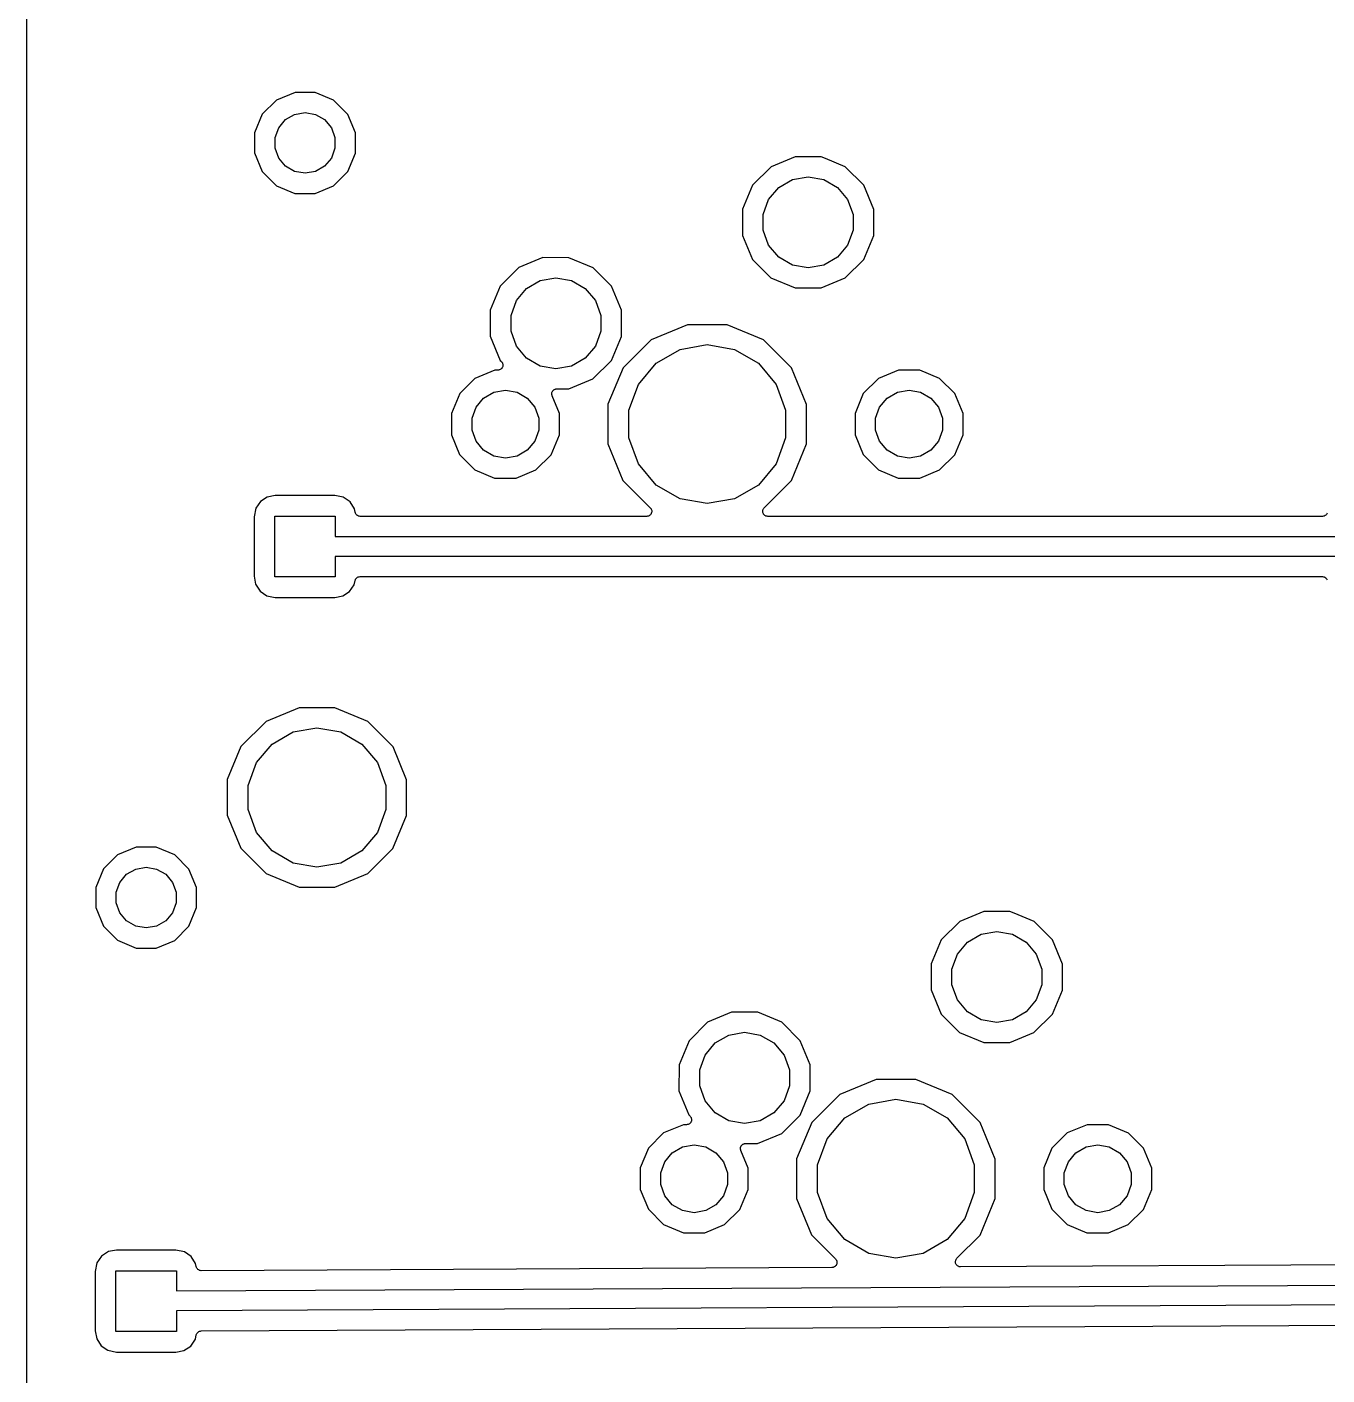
# Model space of a CAD drawing. Extents: x 30 to 169, y -146 to -30.
# Drawn here: x 30 to 62.73, y -121.94 to -88 of the extents above; entities that cross this region are included whole.
import ezdxf

# ---------------------------------------------------------------- set-up
doc = ezdxf.new("R2010")
doc.units = 0
doc.header["$MEASUREMENT"] = 0
doc.layers.add('BLACK', color=7, linetype='CONTINUOUS')

msp = doc.modelspace()

# ---------------------------------------------------------------- linework, layer by layer
at = {"layer": 'Black'}
for p, q in [((30, -91.1967), (30, -79.2943)), ((36.2815, -89.8427), (35.924, -90.1997)), ((36.7485, -89.6498), (36.2815, -89.8427)), ((37.2537, -89.6502), (36.7485, -89.6498)), ((37.7203, -89.844), (37.2537, -89.6502)), ((38.0773, -90.2015), (37.7203, -89.844)), ((35.924, -90.1997), (35.7302, -90.6663)), ((36.5083, -90.334), (36.7384, -90.2012)), ((36.7384, -90.2012), (37, -90.1551)), ((37, -90.1551), (37.2616, -90.2012)), ((37.2616, -90.2012), (37.4917, -90.334)), ((38.2702, -90.6685), (38.0773, -90.2015)), ((36.2467, -90.7872), (36.3376, -90.5375)), ((36.3376, -90.5375), (36.5083, -90.334)), ((37.4917, -90.334), (37.6624, -90.5375)), ((37.6624, -90.5375), (37.7533, -90.7872)), ((35.7302, -90.6663), (35.7298, -91.1715)), ((36.2467, -91.0528), (36.2467, -90.7872)), ((37.7533, -90.7872), (37.7533, -91.0528)), ((38.2698, -91.1737), (38.2702, -90.6685)), ((30, -93.2721), (30, -91.1967)), ((35.7298, -91.1715), (35.9227, -91.6385)), ((36.3376, -91.3025), (36.2467, -91.0528)), ((36.5083, -91.506), (36.3376, -91.3025)), ((37.6624, -91.3025), (37.4917, -91.506)), ((37.7533, -91.0528), (37.6624, -91.3025)), ((38.076, -91.6403), (38.2698, -91.1737)), ((49.338, -91.2687), (48.731, -91.5195)), ((49.9948, -91.2693), (49.338, -91.2687)), ((50.1024, -91.314), (49.9948, -91.2693)), ((35.9227, -91.6385), (36.2797, -91.996)), ((36.7384, -91.6388), (36.5083, -91.506)), ((37, -91.6849), (36.7384, -91.6388)), ((37.2616, -91.6388), (37, -91.6849)), ((37.4917, -91.506), (37.2616, -91.6388)), ((37.7185, -91.9973), (38.076, -91.6403)), ((48.731, -91.5195), (48.2662, -91.9836)), ((50.6014, -91.5212), (50.1024, -91.314)), ((51.0655, -91.986), (50.6014, -91.5212)), ((48.9275, -92.0411), (49.2726, -91.8418)), ((49.2726, -91.8418), (49.665, -91.7726)), ((49.665, -91.7726), (50.0574, -91.8418)), ((50.0574, -91.8418), (50.4025, -92.0411)), ((36.2797, -91.996), (36.7463, -92.1898)), ((36.7463, -92.1898), (37.2515, -92.1902)), ((37.2515, -92.1902), (37.7185, -91.9973)), ((48.2662, -91.9836), (48.0143, -92.5902)), ((48.6714, -92.3463), (48.9275, -92.0411)), ((50.4025, -92.0411), (50.6586, -92.3463)), ((51.3163, -92.593), (51.0655, -91.986)), ((48.0143, -92.5902), (48.0137, -93.247)), ((48.5351, -92.7208), (48.6714, -92.3463)), ((50.6586, -92.3463), (50.7949, -92.7208)), ((51.3157, -93.2498), (51.3163, -92.593)), ((48.5351, -93.1192), (48.5351, -92.7208)), ((50.7949, -92.7208), (50.7949, -93.1192)), ((30, -98.2943), (30, -93.2721)), ((48.0137, -93.247), (48.2645, -93.854)), ((48.6714, -93.4937), (48.5351, -93.1192)), ((50.7949, -93.1192), (50.6586, -93.4937)), ((51.0638, -93.8564), (51.3157, -93.2498)), ((48.9275, -93.7989), (48.6714, -93.4937)), ((50.6586, -93.4937), (50.4025, -93.7989)), ((42.988, -93.8087), (42.381, -94.0595)), ((43.6448, -93.8093), (42.988, -93.8087)), ((44.2514, -94.0612), (43.6448, -93.8093)), ((48.2645, -93.854), (48.7286, -94.3188)), ((49.2726, -93.9982), (48.9275, -93.7989)), ((49.665, -94.0674), (49.2726, -93.9982)), ((50.0574, -93.9982), (49.665, -94.0674)), ((50.4025, -93.7989), (50.0574, -93.9982)), ((50.599, -94.3205), (51.0638, -93.8564)), ((42.381, -94.0595), (41.9162, -94.5236)), ((42.9226, -94.3818), (43.315, -94.3126)), ((43.315, -94.3126), (43.7074, -94.3818)), ((44.7155, -94.526), (44.2514, -94.0612)), ((48.7286, -94.3188), (49.3352, -94.5707)), ((49.992, -94.5713), (50.599, -94.3205)), ((41.9162, -94.5236), (41.6643, -95.1302)), ((42.3214, -94.8863), (42.5775, -94.5811)), ((42.5775, -94.5811), (42.9226, -94.3818)), ((43.7074, -94.3818), (44.0525, -94.5811)), ((44.0525, -94.5811), (44.3086, -94.8863)), ((44.9663, -95.133), (44.7155, -94.526)), ((49.3352, -94.5707), (49.992, -94.5713)), ((42.1851, -95.2608), (42.3214, -94.8863)), ((44.3086, -94.8863), (44.4449, -95.2608)), ((41.6643, -95.1302), (41.6637, -95.787)), ((42.1851, -95.6592), (42.1851, -95.2608)), ((44.4449, -95.2608), (44.4449, -95.6592)), ((44.9657, -95.7898), (44.9663, -95.133)), ((42.3214, -96.0337), (42.1851, -95.6592)), ((44.4449, -95.6592), (44.3086, -96.0337)), ((46.6295, -95.4977), (45.7096, -95.8778)), ((47.6248, -95.4985), (46.6295, -95.4977)), ((48.5441, -95.8802), (47.6248, -95.4985)), ((41.6637, -95.787), (41.9145, -96.394)), ((42.5775, -96.3389), (42.3214, -96.0337)), ((44.3086, -96.0337), (44.0525, -96.3389)), ((44.7138, -96.3964), (44.9657, -95.7898)), ((45.7096, -95.8778), (45.0052, -96.5809)), ((46.4404, -96.1192), (47.125, -95.9985)), ((47.125, -95.9985), (47.8096, -96.1192)), ((49.2472, -96.5846), (48.5441, -95.8802)), ((41.9145, -96.394), (41.9447, -96.4242)), ((42.9226, -96.5382), (42.5775, -96.3389)), ((44.0525, -96.3389), (43.7074, -96.5382)), ((45.8384, -96.4667), (46.4404, -96.1192)), ((47.8096, -96.1192), (48.4115, -96.4667)), ((41.7759, -96.6409), (41.2763, -96.8473)), ((41.8547, -96.6409), (41.7759, -96.6409)), ((41.8711, -96.6381), (41.8547, -96.6409)), ((41.8876, -96.6366), (41.8711, -96.6381)), ((41.8926, -96.6343), (41.8876, -96.6366)), ((41.8981, -96.6333), (41.8926, -96.6343)), ((41.9125, -96.625), (41.8981, -96.6333)), ((41.9276, -96.618), (41.9125, -96.625)), ((41.9315, -96.6141), (41.9276, -96.618)), ((41.9364, -96.6113), (41.9315, -96.6141)), ((41.947, -96.5986), (41.9364, -96.6113)), ((41.9447, -96.4242), (41.9542, -96.4378)), ((41.9588, -96.5869), (41.947, -96.5986)), ((41.9542, -96.4378), (41.9649, -96.4505)), ((41.9611, -96.5818), (41.9588, -96.5869)), ((41.9647, -96.5775), (41.9611, -96.5818)), ((41.9704, -96.5619), (41.9647, -96.5775)), ((41.9649, -96.4505), (41.9668, -96.4558)), ((41.9668, -96.4558), (41.97, -96.4604)), ((41.97, -96.4604), (41.9742, -96.4764)), ((41.9775, -96.5469), (41.9704, -96.5619)), ((41.9742, -96.4764), (41.9799, -96.492)), ((41.9779, -96.5413), (41.9775, -96.5469)), ((41.9799, -96.5361), (41.9779, -96.5413)), ((41.9799, -96.492), (41.9799, -96.4976)), ((41.9799, -96.4976), (41.9813, -96.503)), ((41.9813, -96.503), (41.9799, -96.5195)), ((41.9799, -96.5195), (41.9799, -96.5361)), ((43.315, -96.6074), (42.9226, -96.5382)), ((43.7074, -96.5382), (43.315, -96.6074)), ((44.249, -96.8605), (44.7138, -96.3964)), ((45.0052, -96.5809), (44.6235, -97.5002)), ((45.3916, -96.9992), (45.8384, -96.4667)), ((48.4115, -96.4667), (48.8584, -96.9992)), ((49.6273, -97.5045), (49.2472, -96.5846)), ((51.9359, -96.6409), (51.4363, -96.8473)), ((52.4765, -96.6413), (51.9359, -96.6409)), ((52.9758, -96.8487), (52.4765, -96.6413)), ((41.2763, -96.8473), (40.8937, -97.2292)), ((43.642, -97.1113), (44.249, -96.8605)), ((45.1539, -97.6524), (45.3916, -96.9992)), ((48.8584, -96.9992), (49.0961, -97.6524)), ((51.4363, -96.8473), (51.0537, -97.2292)), ((53.3577, -97.2313), (52.9758, -96.8487)), ((40.8937, -97.2292), (40.6863, -97.7285)), ((41.3053, -97.5729), (41.496, -97.3457)), ((41.496, -97.3457), (41.7529, -97.1974)), ((41.7529, -97.1974), (42.045, -97.1458)), ((42.045, -97.1458), (42.3371, -97.1974)), ((42.3371, -97.1974), (42.594, -97.3457)), ((42.594, -97.3457), (42.7847, -97.5729)), ((43.211, -97.2434), (43.2128, -97.2297)), ((43.2128, -97.2516), (43.211, -97.2434)), ((43.2128, -97.2297), (43.2129, -97.2159)), ((43.2128, -97.26), (43.2128, -97.2516)), ((43.2175, -97.273), (43.2128, -97.26)), ((43.2129, -97.2159), (43.2157, -97.208)), ((43.2157, -97.208), (43.2168, -97.1997)), ((43.2168, -97.1997), (43.2232, -97.1874)), ((43.2205, -97.2865), (43.2175, -97.273)), ((43.4041, -97.7309), (43.2205, -97.2865)), ((43.2232, -97.1874), (43.228, -97.1744)), ((43.228, -97.1744), (43.2334, -97.168)), ((43.2334, -97.168), (43.2372, -97.1606)), ((43.2372, -97.1606), (43.2474, -97.1513)), ((43.2474, -97.1513), (43.2564, -97.1407)), ((43.2564, -97.1407), (43.2636, -97.1365)), ((43.2636, -97.1365), (43.2698, -97.1308)), ((43.2698, -97.1308), (43.2826, -97.1256)), ((43.2826, -97.1256), (43.2946, -97.1186)), ((43.2946, -97.1186), (43.3028, -97.1172)), ((43.3028, -97.1172), (43.3105, -97.114)), ((43.3105, -97.114), (43.3244, -97.1134)), ((43.3244, -97.1134), (43.338, -97.111)), ((43.338, -97.111), (43.642, -97.1113)), ((51.0537, -97.2292), (50.8463, -97.7285)), ((51.4653, -97.5729), (51.656, -97.3457)), ((51.656, -97.3457), (51.9129, -97.1974)), ((51.9129, -97.1974), (52.205, -97.1458)), ((52.205, -97.1458), (52.4971, -97.1974)), ((52.4971, -97.1974), (52.754, -97.3457)), ((52.754, -97.3457), (52.9447, -97.5729)), ((53.5641, -97.7309), (53.3577, -97.2313)), ((40.6863, -97.7285), (40.6859, -98.2691)), ((41.2038, -97.8517), (41.3053, -97.5729)), ((42.7847, -97.5729), (42.8862, -97.8517)), ((43.4037, -98.2715), (43.4041, -97.7309)), ((44.6235, -97.5002), (44.6227, -98.4955)), ((45.1539, -98.3476), (45.1539, -97.6524)), ((49.0961, -97.6524), (49.0961, -98.3476)), ((49.6266, -98.2942), (49.6273, -97.5045)), ((50.8463, -97.7285), (50.8459, -98.2691)), ((51.3638, -97.8517), (51.4653, -97.5729)), ((52.9447, -97.5729), (53.0462, -97.8517)), ((53.5637, -98.2715), (53.5641, -97.7309)), ((41.2038, -98.1483), (41.2038, -97.8517)), ((42.8862, -97.8517), (42.8862, -98.1483)), ((51.3638, -98.1483), (51.3638, -97.8517)), ((53.0462, -97.8517), (53.0462, -98.1483)), ((30, -107.872), (30, -98.2943)), ((40.6859, -98.2691), (40.8923, -98.7687)), ((41.3053, -98.4271), (41.2038, -98.1483)), ((41.496, -98.6543), (41.3053, -98.4271)), ((42.7847, -98.4271), (42.594, -98.6543)), ((42.8862, -98.1483), (42.7847, -98.4271)), ((43.1963, -98.7708), (43.4037, -98.2715)), ((45.3916, -99.0008), (45.1539, -98.3476)), ((49.0961, -98.3476), (48.8584, -99.0008)), ((49.6265, -98.4998), (49.6266, -98.2942)), ((49.6266, -98.2942), (49.6266, -98.2942)), ((50.8459, -98.2691), (51.0523, -98.7687)), ((51.4653, -98.4271), (51.3638, -98.1483)), ((51.656, -98.6543), (51.4653, -98.4271)), ((52.9447, -98.4271), (52.754, -98.6543)), ((53.0462, -98.1483), (52.9447, -98.4271)), ((53.3563, -98.7708), (53.5637, -98.2715)), ((40.8923, -98.7687), (41.2742, -99.1513)), ((41.7529, -98.8026), (41.496, -98.6543)), ((42.594, -98.6543), (42.3371, -98.8026)), ((42.8137, -99.1527), (43.1963, -98.7708)), ((44.6227, -98.4955), (45.0028, -99.4154)), ((49.2448, -99.4191), (49.6265, -98.4998)), ((51.0523, -98.7687), (51.4342, -99.1513)), ((51.9129, -98.8026), (51.656, -98.6543)), ((52.754, -98.6543), (52.4971, -98.8026)), ((52.9737, -99.1527), (53.3563, -98.7708)), ((42.045, -98.8541), (41.7529, -98.8026)), ((42.3371, -98.8026), (42.045, -98.8541)), ((45.8384, -99.5332), (45.3916, -99.0008)), ((48.8584, -99.0008), (48.4115, -99.5332)), ((52.205, -98.8541), (51.9129, -98.8026)), ((52.4971, -98.8026), (52.205, -98.8541)), ((41.2742, -99.1513), (41.7735, -99.3587)), ((41.7735, -99.3587), (42.3141, -99.3591)), ((42.3141, -99.3591), (42.8137, -99.1527)), ((45.0028, -99.4154), (45.6915, -100.105)), ((48.5575, -100.105), (49.2448, -99.4191)), ((51.4342, -99.1513), (51.9335, -99.3587)), ((51.9335, -99.3587), (52.4741, -99.3591)), ((52.4741, -99.3591), (52.9737, -99.1527)), ((46.4404, -99.8808), (45.8384, -99.5332)), ((48.4115, -99.5332), (47.8096, -99.8808)), ((35.7609, -100.117), (35.7176, -100.331)), ((35.8769, -99.9468), (35.7609, -100.117)), ((36.0505, -99.8351), (35.8769, -99.9468)), ((36.2498, -99.7976), (36.0505, -99.8351)), ((37.7493, -99.7976), (36.2498, -99.7976)), ((37.9635, -99.8409), (37.7493, -99.7976)), ((38.1332, -99.9569), (37.9635, -99.8409)), ((38.2449, -100.131), (38.1332, -99.9569)), ((45.6915, -100.105), (45.7009, -100.119)), ((45.7009, -100.119), (45.7116, -100.131)), ((47.125, -100.002), (46.4404, -99.8808)), ((47.8096, -99.8808), (47.125, -100.002)), ((48.5373, -100.131), (48.548, -100.119)), ((48.548, -100.119), (48.5575, -100.105)), ((35.7176, -100.331), (35.7176, -101.83)), ((36.238, -101.842), (36.238, -100.318)), ((36.238, -100.318), (37.762, -100.318)), ((37.762, -100.318), (37.762, -100.83)), ((38.2615, -100.218), (38.2449, -100.131)), ((38.269, -100.238), (38.2615, -100.218)), ((38.2763, -100.258), (38.269, -100.238)), ((38.2768, -100.259), (38.2763, -100.258)), ((38.277, -100.26), (38.2768, -100.259)), ((38.291, -100.276), (38.277, -100.26)), ((38.3047, -100.292), (38.291, -100.276)), ((38.3053, -100.293), (38.3047, -100.292)), ((38.3058, -100.293), (38.3053, -100.293)), ((38.3243, -100.304), (38.3058, -100.293)), ((38.3429, -100.314), (38.3243, -100.304)), ((38.3436, -100.314), (38.3429, -100.314)), ((38.3442, -100.315), (38.3436, -100.314)), ((38.3653, -100.318), (38.3442, -100.315)), ((38.3863, -100.322), (38.3653, -100.318)), ((45.6016, -100.322), (38.3863, -100.322)), ((45.6179, -100.319), (45.6016, -100.322)), ((45.6343, -100.318), (45.6179, -100.319)), ((45.6395, -100.315), (45.6343, -100.318)), ((45.645, -100.314), (45.6395, -100.315)), ((45.6593, -100.306), (45.645, -100.314)), ((45.6743, -100.299), (45.6593, -100.306)), ((45.6783, -100.295), (45.6743, -100.299)), ((45.6832, -100.292), (45.6783, -100.295)), ((45.6938, -100.28), (45.6832, -100.292)), ((45.7056, -100.268), (45.6938, -100.28)), ((45.7079, -100.263), (45.7056, -100.268)), ((45.7116, -100.258), (45.7079, -100.263)), ((45.7116, -100.131), (45.7135, -100.137)), ((45.7172, -100.243), (45.7116, -100.258)), ((45.7135, -100.137), (45.7167, -100.141)), ((45.7167, -100.141), (45.721, -100.157)), ((45.7242, -100.228), (45.7172, -100.243)), ((45.721, -100.157), (45.7267, -100.173)), ((45.7247, -100.222), (45.7242, -100.228)), ((45.7267, -100.217), (45.7247, -100.222)), ((45.7267, -100.173), (45.7267, -100.179)), ((45.7267, -100.179), (45.7281, -100.184)), ((45.7281, -100.184), (45.7267, -100.201)), ((45.7267, -100.201), (45.7267, -100.217)), ((48.5207, -100.184), (48.5222, -100.178)), ((48.5222, -100.2), (48.5207, -100.184)), ((48.5222, -100.173), (48.5279, -100.157)), ((48.5222, -100.178), (48.5222, -100.173)), ((48.5222, -100.217), (48.5222, -100.2)), ((48.5241, -100.222), (48.5222, -100.217)), ((48.5245, -100.228), (48.5241, -100.222)), ((48.5316, -100.243), (48.5245, -100.228)), ((48.5279, -100.157), (48.5322, -100.141)), ((48.5373, -100.258), (48.5316, -100.243)), ((48.5322, -100.141), (48.5354, -100.137)), ((48.5354, -100.137), (48.5373, -100.131)), ((48.5408, -100.263), (48.5373, -100.258)), ((48.5431, -100.268), (48.5408, -100.263)), ((48.5549, -100.28), (48.5431, -100.268)), ((48.5656, -100.292), (48.5549, -100.28)), ((48.5704, -100.295), (48.5656, -100.292)), ((48.5743, -100.299), (48.5704, -100.295)), ((48.5894, -100.306), (48.5743, -100.299)), ((48.6038, -100.314), (48.5894, -100.306)), ((48.6093, -100.315), (48.6038, -100.314)), ((48.6143, -100.318), (48.6093, -100.315)), ((48.6308, -100.319), (48.6143, -100.318)), ((48.6472, -100.322), (48.6308, -100.319)), ((62.6155, -100.322), (48.6472, -100.322)), ((62.6356, -100.318), (62.6155, -100.322)), ((62.6559, -100.315), (62.6356, -100.318)), ((62.6573, -100.315), (62.6559, -100.315)), ((62.6589, -100.314), (62.6573, -100.315)), ((62.6767, -100.304), (62.6589, -100.314)), ((62.6946, -100.294), (62.6767, -100.304)), ((62.6957, -100.293), (62.6946, -100.294)), ((62.6971, -100.292), (62.6957, -100.293)), ((62.7103, -100.277), (62.6971, -100.292)), ((62.7238, -100.261), (62.7103, -100.277)), ((62.7244, -100.26), (62.7238, -100.261)), ((62.7255, -100.258), (62.7244, -100.26)), ((62.7325, -100.239), (62.7255, -100.258)), ((37.762, -100.83), (63.238, -100.83)), ((63.238, -101.33), (37.762, -101.33)), ((37.762, -101.33), (37.762, -101.842)), ((35.7176, -101.83), (35.7551, -102.029)), ((35.7551, -102.029), (35.8668, -102.203)), ((37.762, -101.842), (36.238, -101.842)), ((38.1231, -102.213), (38.2391, -102.043)), ((38.2391, -102.043), (38.2601, -101.94)), ((38.2601, -101.94), (38.2675, -101.921)), ((38.2675, -101.921), (38.2745, -101.901)), ((38.2745, -101.901), (38.2756, -101.9)), ((38.2756, -101.9), (38.2762, -101.899)), ((38.2762, -101.899), (38.2897, -101.883)), ((38.2897, -101.883), (38.3029, -101.868)), ((38.3029, -101.868), (38.3043, -101.867)), ((38.3043, -101.867), (38.3054, -101.866)), ((38.3054, -101.866), (38.3233, -101.856)), ((38.3233, -101.856), (38.3411, -101.846)), ((38.3411, -101.846), (38.3427, -101.845)), ((38.3427, -101.845), (38.3441, -101.845)), ((38.3441, -101.845), (38.3644, -101.842)), ((38.3644, -101.842), (38.3845, -101.838)), ((38.3845, -101.838), (62.6137, -101.838)), ((62.6137, -101.838), (62.6347, -101.842)), ((62.6347, -101.842), (62.6558, -101.845)), ((62.6558, -101.845), (62.6564, -101.846)), ((62.6564, -101.846), (62.6571, -101.846)), ((62.6571, -101.846), (62.6756, -101.856)), ((62.6756, -101.856), (62.6942, -101.867)), ((62.6942, -101.867), (62.6947, -101.867)), ((62.6947, -101.867), (62.6953, -101.868)), ((62.6953, -101.868), (62.7091, -101.884)), ((62.7091, -101.884), (62.723, -101.9)), ((62.723, -101.9), (62.7232, -101.901)), ((62.7232, -101.901), (62.7237, -101.901)), ((62.7237, -101.901), (62.731, -101.922)), ((35.8668, -102.203), (36.0365, -102.319)), ((36.0365, -102.319), (36.2507, -102.362)), ((36.2507, -102.362), (37.7502, -102.362)), ((37.7502, -102.362), (37.9495, -102.325)), ((37.9495, -102.325), (38.1231, -102.213)), ((36.8528, -105.142), (36.0226, -105.485)), ((37.7511, -105.142), (36.8528, -105.142)), ((38.5807, -105.487), (37.7511, -105.142)), ((36.0226, -105.485), (35.3869, -106.119)), ((39.2154, -106.123), (38.5807, -105.487)), ((36.1708, -106.054), (36.6992, -105.749)), ((36.6992, -105.749), (37.3, -105.643)), ((37.3, -105.643), (37.9008, -105.749)), ((37.9008, -105.749), (38.4292, -106.054)), ((35.3869, -106.119), (35.0424, -106.949)), ((35.7787, -106.522), (36.1708, -106.054)), ((38.4292, -106.054), (38.8213, -106.522)), ((39.5584, -106.953), (39.2154, -106.123)), ((35.57, -107.095), (35.7787, -106.522)), ((38.8213, -106.522), (39.03, -107.095)), ((35.0424, -106.949), (35.0416, -107.847)), ((35.57, -107.705), (35.57, -107.095)), ((39.03, -107.095), (39.03, -107.705)), ((39.5576, -107.851), (39.5584, -106.953)), ((30, -110.197), (30, -107.872)), ((35.0416, -107.847), (35.3846, -108.677)), ((35.7787, -108.278), (35.57, -107.705)), ((39.03, -107.705), (38.8213, -108.278)), ((39.2131, -108.681), (39.5576, -107.851)), ((36.1708, -108.746), (35.7787, -108.278)), ((38.8213, -108.278), (38.4292, -108.746)), ((32.2815, -108.843), (31.924, -109.2)), ((32.7485, -108.65), (32.2815, -108.843)), ((33.2537, -108.65), (32.7485, -108.65)), ((33.7203, -108.844), (33.2537, -108.65)), ((34.0773, -109.202), (33.7203, -108.844)), ((35.3846, -108.677), (36.0193, -109.313)), ((36.6992, -109.051), (36.1708, -108.746)), ((38.4292, -108.746), (37.9008, -109.051)), ((38.5774, -109.315), (39.2131, -108.681)), ((31.924, -109.2), (31.7302, -109.666)), ((32.5083, -109.334), (32.7384, -109.201)), ((32.7384, -109.201), (33, -109.155)), ((33, -109.155), (33.2616, -109.201)), ((33.2616, -109.201), (33.4917, -109.334)), ((34.2702, -109.668), (34.0773, -109.202)), ((37.3, -109.157), (36.6992, -109.051)), ((37.9008, -109.051), (37.3, -109.157)), ((32.2467, -109.787), (32.3376, -109.538)), ((32.3376, -109.538), (32.5083, -109.334)), ((33.4917, -109.334), (33.6624, -109.538)), ((33.6624, -109.538), (33.7533, -109.787)), ((36.0193, -109.313), (36.8489, -109.658)), ((37.7472, -109.658), (38.5774, -109.315)), ((31.7302, -109.666), (31.7298, -110.172)), ((32.2467, -110.053), (32.2467, -109.787)), ((33.7533, -109.787), (33.7533, -110.053)), ((34.2698, -110.174), (34.2702, -109.668)), ((36.8489, -109.658), (37.7472, -109.658)), ((30, -112.272), (30, -110.197)), ((31.7298, -110.172), (31.9227, -110.638)), ((32.3376, -110.302), (32.2467, -110.053)), ((32.5083, -110.506), (32.3376, -110.302)), ((33.6624, -110.302), (33.4917, -110.506)), ((33.7533, -110.053), (33.6624, -110.302)), ((34.076, -110.64), (34.2698, -110.174)), ((54.088, -110.269), (53.481, -110.52)), ((54.7448, -110.269), (54.088, -110.269)), ((54.8524, -110.314), (54.7448, -110.269)), ((31.9227, -110.638), (32.2797, -110.996)), ((32.7384, -110.639), (32.5083, -110.506)), ((33, -110.685), (32.7384, -110.639)), ((33.2616, -110.639), (33, -110.685)), ((33.4917, -110.506), (33.2616, -110.639)), ((33.7185, -110.997), (34.076, -110.64)), ((53.481, -110.52), (53.0162, -110.984)), ((55.3514, -110.521), (54.8524, -110.314)), ((55.8155, -110.986), (55.3514, -110.521)), ((53.0162, -110.984), (52.7643, -111.59)), ((53.6775, -111.041), (54.0226, -110.842)), ((54.0226, -110.842), (54.415, -110.773)), ((54.415, -110.773), (54.8074, -110.842)), ((54.8074, -110.842), (55.1525, -111.041)), ((56.0663, -111.593), (55.8155, -110.986)), ((32.2797, -110.996), (32.7463, -111.19)), ((32.7463, -111.19), (33.2515, -111.19)), ((33.2515, -111.19), (33.7185, -110.997)), ((53.4214, -111.346), (53.6775, -111.041)), ((55.1525, -111.041), (55.4086, -111.346)), ((52.7643, -111.59), (52.7637, -112.247)), ((53.2851, -111.721), (53.4214, -111.346)), ((55.4086, -111.346), (55.5449, -111.721)), ((56.0657, -112.25), (56.0663, -111.593)), ((53.2851, -112.119), (53.2851, -111.721)), ((55.5449, -111.721), (55.5449, -112.119)), ((30, -117.294), (30, -112.272)), ((52.7637, -112.247), (53.0145, -112.854)), ((53.4214, -112.494), (53.2851, -112.119)), ((55.5449, -112.119), (55.4086, -112.494)), ((55.8138, -112.856), (56.0657, -112.25)), ((53.6775, -112.799), (53.4214, -112.494)), ((55.4086, -112.494), (55.1525, -112.799)), ((47.738, -112.809), (47.131, -113.06)), ((48.3948, -112.809), (47.738, -112.809)), ((49.0014, -113.061), (48.3948, -112.809)), ((53.0145, -112.854), (53.4786, -113.319)), ((54.0226, -112.998), (53.6775, -112.799)), ((54.415, -113.067), (54.0226, -112.998)), ((54.8074, -112.998), (54.415, -113.067)), ((55.1525, -112.799), (54.8074, -112.998)), ((55.349, -113.32), (55.8138, -112.856)), ((47.131, -113.06), (46.6662, -113.524)), ((47.6726, -113.382), (48.065, -113.313)), ((48.065, -113.313), (48.4574, -113.382)), ((49.4655, -113.526), (49.0014, -113.061)), ((53.4786, -113.319), (54.0852, -113.571)), ((54.742, -113.571), (55.349, -113.32)), ((46.6662, -113.524), (46.4143, -114.13)), ((47.0714, -113.886), (47.3275, -113.581)), ((47.3275, -113.581), (47.6726, -113.382)), ((48.4574, -113.382), (48.8025, -113.581)), ((48.8025, -113.581), (49.0586, -113.886)), ((49.7163, -114.133), (49.4655, -113.526)), ((54.0852, -113.571), (54.742, -113.571)), ((46.9351, -114.261), (47.0714, -113.886)), ((49.0586, -113.886), (49.1949, -114.261)), ((46.4143, -114.13), (46.4137, -114.787)), ((46.9351, -114.659), (46.9351, -114.261)), ((49.1949, -114.261), (49.1949, -114.659)), ((49.7157, -114.79), (49.7163, -114.133)), ((47.0714, -115.034), (46.9351, -114.659)), ((49.1949, -114.659), (49.0586, -115.034)), ((51.3795, -114.498), (50.4596, -114.878)), ((52.3748, -114.499), (51.3795, -114.498)), ((53.2941, -114.88), (52.3748, -114.499)), ((46.4137, -114.787), (46.6645, -115.394)), ((47.3275, -115.339), (47.0714, -115.034)), ((49.0586, -115.034), (48.8025, -115.339)), ((49.4638, -115.396), (49.7157, -114.79)), ((50.4596, -114.878), (49.7552, -115.581)), ((51.1904, -115.119), (51.875, -114.998)), ((51.875, -114.998), (52.5596, -115.119)), ((53.9972, -115.585), (53.2941, -114.88)), ((46.6645, -115.394), (46.6947, -115.424)), ((47.6726, -115.538), (47.3275, -115.339)), ((48.8025, -115.339), (48.4574, -115.538)), ((48.999, -115.86), (49.4638, -115.396)), ((50.5884, -115.467), (51.1904, -115.119)), ((52.5596, -115.119), (53.1615, -115.467)), ((46.5259, -115.641), (46.0263, -115.847)), ((46.6047, -115.641), (46.5259, -115.641)), ((46.6211, -115.638), (46.6047, -115.641)), ((46.6376, -115.637), (46.6211, -115.638)), ((46.6426, -115.634), (46.6376, -115.637)), ((46.6481, -115.633), (46.6426, -115.634)), ((46.6625, -115.625), (46.6481, -115.633)), ((46.6776, -115.618), (46.6625, -115.625)), ((46.6815, -115.614), (46.6776, -115.618)), ((46.6864, -115.611), (46.6815, -115.614)), ((46.697, -115.599), (46.6864, -115.611)), ((46.6947, -115.424), (46.7042, -115.438)), ((46.7088, -115.587), (46.697, -115.599)), ((46.7042, -115.438), (46.7149, -115.451)), ((46.7111, -115.582), (46.7088, -115.587)), ((46.7147, -115.578), (46.7111, -115.582)), ((46.7204, -115.562), (46.7147, -115.578)), ((46.7149, -115.451), (46.7168, -115.456)), ((46.7168, -115.456), (46.72, -115.46)), ((46.72, -115.46), (46.7242, -115.476)), ((46.7275, -115.547), (46.7204, -115.562)), ((46.7242, -115.476), (46.7299, -115.492)), ((46.7279, -115.541), (46.7275, -115.547)), ((46.7299, -115.536), (46.7279, -115.541)), ((46.7299, -115.492), (46.7299, -115.498)), ((46.7299, -115.498), (46.7313, -115.503)), ((46.7313, -115.503), (46.7299, -115.519)), ((46.7299, -115.519), (46.7299, -115.536)), ((48.065, -115.607), (47.6726, -115.538)), ((48.4574, -115.538), (48.065, -115.607)), ((49.7552, -115.581), (49.3735, -116.5)), ((50.1416, -115.999), (50.5884, -115.467)), ((53.1615, -115.467), (53.6084, -115.999)), ((54.3773, -116.505), (53.9972, -115.585)), ((56.6859, -115.641), (56.1863, -115.847)), ((57.2265, -115.641), (56.6859, -115.641)), ((57.7258, -115.849), (57.2265, -115.641)), ((46.0263, -115.847), (45.6437, -116.229)), ((48.392, -116.111), (48.999, -115.86)), ((49.9039, -116.652), (50.1416, -115.999)), ((53.6084, -115.999), (53.8461, -116.652)), ((56.1863, -115.847), (55.8037, -116.229)), ((58.1077, -116.231), (57.7258, -115.849)), ((45.6437, -116.229), (45.4363, -116.729)), ((46.0553, -116.573), (46.246, -116.346)), ((46.246, -116.346), (46.5029, -116.197)), ((46.5029, -116.197), (46.795, -116.146)), ((46.795, -116.146), (47.0871, -116.197)), ((47.0871, -116.197), (47.344, -116.346)), ((47.344, -116.346), (47.5347, -116.573)), ((47.961, -116.243), (47.9628, -116.23)), ((47.9628, -116.252), (47.961, -116.243)), ((47.9628, -116.23), (47.9629, -116.216)), ((47.9628, -116.26), (47.9628, -116.252)), ((47.9675, -116.273), (47.9628, -116.26)), ((47.9629, -116.216), (47.9657, -116.208)), ((47.9657, -116.208), (47.9668, -116.2)), ((47.9668, -116.2), (47.9732, -116.187)), ((47.9705, -116.287), (47.9675, -116.273)), ((48.1541, -116.731), (47.9705, -116.287)), ((47.9732, -116.187), (47.978, -116.174)), ((47.978, -116.174), (47.9834, -116.168)), ((47.9834, -116.168), (47.9872, -116.161)), ((47.9872, -116.161), (47.9974, -116.151)), ((47.9974, -116.151), (48.0064, -116.141)), ((48.0064, -116.141), (48.0136, -116.136)), ((48.0136, -116.136), (48.0198, -116.131)), ((48.0198, -116.131), (48.0326, -116.126)), ((48.0326, -116.126), (48.0446, -116.119)), ((48.0446, -116.119), (48.0528, -116.117)), ((48.0528, -116.117), (48.0605, -116.114)), ((48.0605, -116.114), (48.0744, -116.113)), ((48.0744, -116.113), (48.088, -116.111)), ((48.088, -116.111), (48.392, -116.111)), ((55.8037, -116.229), (55.5963, -116.729)), ((56.2153, -116.573), (56.406, -116.346)), ((56.406, -116.346), (56.6629, -116.197)), ((56.6629, -116.197), (56.955, -116.146)), ((56.955, -116.146), (57.2471, -116.197)), ((57.2471, -116.197), (57.504, -116.346)), ((57.504, -116.346), (57.6947, -116.573)), ((58.3141, -116.731), (58.1077, -116.231)), ((45.4363, -116.729), (45.4359, -117.269)), ((45.9538, -116.852), (46.0553, -116.573)), ((47.5347, -116.573), (47.6362, -116.852)), ((48.1537, -117.271), (48.1541, -116.731)), ((49.3735, -116.5), (49.3727, -117.495)), ((49.9039, -117.348), (49.9039, -116.652)), ((53.8461, -116.652), (53.8461, -117.348)), ((54.3766, -117.294), (54.3773, -116.505)), ((55.5963, -116.729), (55.5959, -117.269)), ((56.1138, -116.852), (56.2153, -116.573)), ((57.6947, -116.573), (57.7962, -116.852)), ((58.3137, -117.271), (58.3141, -116.731)), ((45.9538, -117.148), (45.9538, -116.852)), ((47.6362, -116.852), (47.6362, -117.148)), ((56.1138, -117.148), (56.1138, -116.852)), ((57.7962, -116.852), (57.7962, -117.148)), ((30, -129.197), (30, -117.294)), ((45.4359, -117.269), (45.6423, -117.769)), ((46.0553, -117.427), (45.9538, -117.148)), ((46.246, -117.654), (46.0553, -117.427)), ((47.5347, -117.427), (47.344, -117.654)), ((47.6362, -117.148), (47.5347, -117.427)), ((47.9463, -117.771), (48.1537, -117.271)), ((50.1416, -118.001), (49.9039, -117.348)), ((53.8461, -117.348), (53.6084, -118.001)), ((54.3765, -117.5), (54.3766, -117.294)), ((54.3766, -117.294), (54.3766, -117.294)), ((55.5959, -117.269), (55.8023, -117.769)), ((56.2153, -117.427), (56.1138, -117.148)), ((56.406, -117.654), (56.2153, -117.427)), ((57.6947, -117.427), (57.504, -117.654)), ((57.7962, -117.148), (57.6947, -117.427)), ((58.1063, -117.771), (58.3137, -117.271)), ((45.6423, -117.769), (46.0242, -118.151)), ((46.5029, -117.803), (46.246, -117.654)), ((47.344, -117.654), (47.0871, -117.803)), ((47.5637, -118.153), (47.9463, -117.771)), ((49.3727, -117.495), (49.7528, -118.415)), ((53.9948, -118.419), (54.3765, -117.5)), ((55.8023, -117.769), (56.1842, -118.151)), ((56.6629, -117.803), (56.406, -117.654)), ((57.504, -117.654), (57.2471, -117.803)), ((57.7237, -118.153), (58.1063, -117.771)), ((46.795, -117.854), (46.5029, -117.803)), ((47.0871, -117.803), (46.795, -117.854)), ((50.5884, -118.533), (50.1416, -118.001)), ((53.6084, -118.001), (53.1615, -118.533)), ((56.955, -117.854), (56.6629, -117.803)), ((57.2471, -117.803), (56.955, -117.854)), ((46.0242, -118.151), (46.5235, -118.359)), ((46.5235, -118.359), (47.0641, -118.359)), ((47.0641, -118.359), (47.5637, -118.153)), ((49.7528, -118.415), (50.3548, -119.019)), ((53.4107, -119.002), (53.9948, -118.419)), ((56.1842, -118.151), (56.6835, -118.359)), ((56.6835, -118.359), (57.2241, -118.359)), ((57.2241, -118.359), (57.7237, -118.153)), ((51.1904, -118.881), (50.5884, -118.533)), ((53.1615, -118.533), (52.5596, -118.881)), ((31.7609, -119.117), (31.7176, -119.331)), ((31.8769, -118.947), (31.7609, -119.117)), ((32.0505, -118.835), (31.8769, -118.947)), ((32.2498, -118.798), (32.0505, -118.835)), ((33.7493, -118.798), (32.2498, -118.798)), ((33.9635, -118.841), (33.7493, -118.798)), ((34.1332, -118.957), (33.9635, -118.841)), ((34.2449, -119.131), (34.1332, -118.957)), ((34.2602, -119.212), (34.2449, -119.131)), ((50.3548, -119.019), (50.3641, -119.032)), ((50.3641, -119.032), (50.3746, -119.044)), ((50.3746, -119.044), (50.3767, -119.05)), ((50.3767, -119.05), (50.3801, -119.055)), ((50.3801, -119.055), (50.3843, -119.07)), ((50.3843, -119.07), (50.3899, -119.086)), ((50.3881, -119.135), (50.3876, -119.141)), ((50.3901, -119.13), (50.3881, -119.135)), ((50.3899, -119.086), (50.39, -119.092)), ((50.39, -119.092), (50.3915, -119.097)), ((50.3915, -119.097), (50.3901, -119.113)), ((50.3901, -119.113), (50.3901, -119.13)), ((51.875, -119.002), (51.1904, -118.881)), ((52.5596, -118.881), (51.875, -119.002)), ((53.3739, -119.081), (53.3753, -119.076)), ((53.3754, -119.098), (53.3739, -119.081)), ((53.3753, -119.071), (53.381, -119.055)), ((53.3753, -119.076), (53.3753, -119.071)), ((53.3755, -119.115), (53.3754, -119.098)), ((53.3773, -119.12), (53.3755, -119.115)), ((53.3777, -119.125), (53.3773, -119.12)), ((53.3849, -119.14), (53.3777, -119.125)), ((53.381, -119.055), (53.3854, -119.038)), ((53.3854, -119.038), (53.3884, -119.034)), ((53.3884, -119.034), (53.3901, -119.029)), ((53.3901, -119.029), (53.401, -119.016)), ((53.401, -119.016), (53.4107, -119.002)), ((71.687, -119.128), (53.5011, -119.219)), ((31.7176, -119.331), (31.7176, -120.83)), ((32.238, -120.842), (32.238, -119.318)), ((32.238, -119.318), (33.762, -119.318)), ((33.762, -119.318), (33.762, -119.826)), ((34.2678, -119.232), (34.2602, -119.212)), ((34.2753, -119.252), (34.2678, -119.232)), ((34.2756, -119.252), (34.2753, -119.252)), ((34.2757, -119.253), (34.2756, -119.252)), ((34.2899, -119.269), (34.2757, -119.253)), ((34.3038, -119.286), (34.2899, -119.269)), ((34.3042, -119.286), (34.3038, -119.286)), ((34.3045, -119.286), (34.3042, -119.286)), ((34.3234, -119.297), (34.3045, -119.286)), ((34.3421, -119.308), (34.3234, -119.297)), ((34.3426, -119.308), (34.3421, -119.308)), ((34.3429, -119.308), (34.3426, -119.308)), ((34.3643, -119.311), (34.3429, -119.308)), ((34.3856, -119.315), (34.3643, -119.311)), ((50.2656, -119.235), (34.3856, -119.315)), ((50.2816, -119.232), (50.2656, -119.235)), ((50.2977, -119.231), (50.2816, -119.232)), ((50.3031, -119.228), (50.2977, -119.231)), ((50.309, -119.227), (50.3031, -119.228)), ((50.323, -119.219), (50.309, -119.227)), ((50.3377, -119.212), (50.323, -119.219)), ((50.3419, -119.208), (50.3377, -119.212)), ((50.3471, -119.205), (50.3419, -119.208)), ((50.3575, -119.193), (50.3471, -119.205)), ((50.3689, -119.181), (50.3575, -119.193)), ((50.3715, -119.176), (50.3689, -119.181)), ((50.3753, -119.171), (50.3715, -119.176)), ((50.3807, -119.156), (50.3753, -119.171)), ((50.3876, -119.141), (50.3807, -119.156)), ((53.3908, -119.156), (53.3849, -119.14)), ((53.3942, -119.16), (53.3908, -119.156)), ((53.3964, -119.165), (53.3942, -119.16)), ((53.4083, -119.177), (53.3964, -119.165)), ((53.4193, -119.19), (53.4083, -119.177)), ((53.4238, -119.192), (53.4193, -119.19)), ((53.4275, -119.196), (53.4238, -119.192)), ((53.4429, -119.203), (53.4275, -119.196)), ((53.4576, -119.212), (53.4429, -119.203)), ((53.4628, -119.212), (53.4576, -119.212)), ((53.4675, -119.215), (53.4628, -119.212)), ((53.4844, -119.216), (53.4675, -119.215)), ((53.5011, -119.219), (53.4844, -119.216)), ((33.762, -119.826), (72.238, -119.633)), ((72.238, -120.133), (33.762, -120.326)), ((33.762, -120.326), (33.762, -120.842)), ((31.7176, -120.83), (31.7551, -121.029)), ((34.3655, -120.835), (34.3853, -120.831)), ((34.3853, -120.831), (71.5899, -120.644)), ((31.7551, -121.029), (31.8668, -121.203)), ((33.762, -120.842), (32.238, -120.842)), ((34.1231, -121.213), (34.2391, -121.043)), ((34.2391, -121.043), (34.2615, -120.933)), ((34.2615, -120.933), (34.2688, -120.914)), ((34.2688, -120.914), (34.2756, -120.895)), ((34.2756, -120.895), (34.2769, -120.894)), ((34.2769, -120.894), (34.2776, -120.892)), ((34.2776, -120.892), (34.2909, -120.877)), ((34.2909, -120.877), (34.3038, -120.861)), ((34.3038, -120.861), (34.3055, -120.86)), ((34.3055, -120.86), (34.3068, -120.859)), ((34.3068, -120.859), (34.3245, -120.849)), ((34.3245, -120.849), (34.3419, -120.839)), ((34.3419, -120.839), (34.3438, -120.839)), ((34.3438, -120.839), (34.3455, -120.838)), ((34.3455, -120.838), (34.3655, -120.835)), ((31.8668, -121.203), (32.0365, -121.319)), ((32.0365, -121.319), (32.2507, -121.362)), ((32.2507, -121.362), (33.7502, -121.362)), ((33.7502, -121.362), (33.9495, -121.325)), ((33.9495, -121.325), (34.1231, -121.213))]:
    msp.add_line(p, q, dxfattribs=at)

doc.saveas('drawing.dxf')
